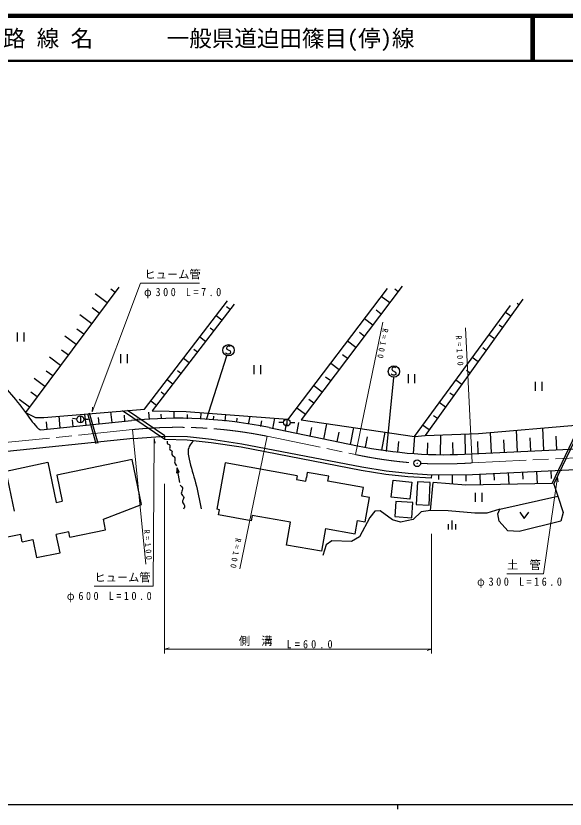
# Model space of a CAD drawing. Units: millimetres, scale not verified. Extents: x 40000 to 680000, y 20000 to 380000.
# Drawn here: x 183228 to 305201, y 204000 to 380000 of the extents above; entities that cross this region are included whole.
import ezdxf
from ezdxf.enums import TextEntityAlignment as Align

# ---------------------------------------------------------------- set-up
doc = ezdxf.new("R2010")
doc.units = ezdxf.units.MM
doc.header["$LTSCALE"] = 1000
doc.linetypes.add('CHAIN', pattern=[18.5, 12, -1.5, 3.5, -1.5])
for name, color, linetype, lineweight in [('M-BGD', 7, 'Continuous', 25), ('M-BMK', 2, 'CHAIN', 13), ('M-BMK-SRVR', 3, 'Continuous', 25), ('M-STR-HTXT', 7, 'Continuous', 13), ('M-STR-STRC', 7, 'Continuous', 25), ('M-TTL', 2, 'Continuous', 140), ('M-TTL-BAND', 7, 'Continuous', 25), ('M-TTL-LINE', 7, 'Continuous', 50)]:
    doc.layers.add(name, color=color, linetype=linetype, lineweight=lineweight)
doc.layers.add('M-TTL-TXT', color=7, linetype='Continuous')
doc.styles.add('ＭＳ ゴシック', font='')
doc.styles.get('ＭＳ ゴシック').set_extended_font_data('MS Gothic')

msp = doc.modelspace()

# ---------------------------------------------------------------- linework, layer by layer
at = {"layer": 'M-BGD'}
for p, q in [((206129, 319789), (185370, 292002)), ((205264, 318631), (204295, 319355)), ((243626, 290337), (265752, 319536)), ((269042, 320030), (246587, 290337)), ((268106, 318792), (267380, 319342)), ((203534, 316316), (200830, 318336)), ((266235, 316318), (264378, 317723)), ((295838, 317142), (274124, 286874)), ((201804, 314000), (200207, 315194)), ((211804, 292728), (230229, 316746)), ((231709, 316005), (213532, 292399)), ((230800, 314825), (230029, 315419)), ((271739, 286709), (293042, 315744)), ((294934, 315881), (294535, 316167)), ((200074, 311685), (197453, 313642)), ((228982, 312464), (227701, 313451)), ((264364, 313844), (263248, 314688)), ((293124, 313359), (291924, 314220)), ((262493, 311369), (260631, 312777)), ((198344, 309369), (196797, 310525)), ((227165, 310104), (226399, 310694)), ((291315, 310836), (290578, 311365)), ((183533, 309744), (183533, 307744)), ((185053, 307744), (185053, 309744)), ((196614, 307053), (194077, 308949)), ((225347, 307743), (224074, 308723)), ((260621, 308895), (259503, 309741)), ((289505, 308314), (288251, 309214)), ((258750, 306420), (256883, 307832)), ((287696, 305792), (286927, 306343)), ((194884, 304738), (193387, 305856)), ((206472, 304928), (206472, 302928)), ((207992, 302928), (207992, 304928)), ((223529, 305383), (222768, 305969)), ((256879, 303946), (255757, 304794)), ((193154, 302422), (190701, 304255)), ((221711, 303022), (220448, 303995)), ((255008, 301472), (253136, 302887)), ((285886, 303269), (284578, 304208)), ((191424, 300107), (189977, 301188)), ((219894, 300661), (219138, 301243)), ((236106, 302479), (236106, 300479)), ((237626, 300479), (237626, 302479)), ((284077, 300747), (283275, 301322)), ((189695, 297791), (187325, 299562)), ((218076, 298301), (216821, 299267)), ((253137, 298997), (252012, 299848)), ((270309, 300519), (270309, 298519)), ((271829, 298519), (271829, 300519)), ((282267, 298224), (280905, 299202)), ((251265, 296523), (249389, 297942)), ((298555, 298805), (298555, 296805)), ((300075, 296805), (300075, 298805)), ((187965, 295476), (186568, 296519)), ((216258, 295940), (215508, 296518)), ((280458, 295702), (279624, 296300)), ((186235, 293160), (183948, 294868)), ((214440, 293580), (213194, 294540)), ((249394, 294049), (248267, 294901)), ((278648, 293180), (277232, 294196)), ((216274, 285984), (206937, 292335)), ((216291, 286819), (208050, 292425)), ((218363, 290647), (218393, 292295)), ((247523, 291574), (245642, 292997)), ((193083, 288593), (192819, 291193)), ((195958, 288885), (195804, 290409)), ((196806, 290555), (195810, 290645)), ((197553, 291237), (197553, 289737)), ((198302, 290515), (199302, 290554)), ((198833, 289176), (198582, 291659)), ((201088, 285025), (199175, 291707)), ((201472, 285135), (199559, 291817)), ((201708, 289468), (201561, 290922)), ((204584, 289759), (204344, 292125)), ((207459, 290050), (207319, 291435)), ((210225, 290276), (210206, 290598)), ((212883, 290435), (212786, 292045)), ((215540, 290595), (215477, 291653)), ((221351, 290592), (221369, 291565)), ((224340, 290538), (224366, 291983)), ((227123, 290373), (227211, 291205)), ((229700, 290099), (229856, 291561)), ((232277, 289825), (232375, 290747)), ((234913, 289431), (235240, 291147)), ((240300, 288402), (240743, 290724)), ((243406, 290513), (243406, 289013)), ((276838, 290657), (275973, 291279)), ((188770, 288156), (208896, 290196)), ((190208, 288302), (190046, 289897)), ((237606, 288917), (237838, 290128)), ((239463, 288681), (259064, 284618)), ((242656, 289763), (241656, 289763)), ((242994, 287888), (243294, 289463)), ((244156, 289763), (245156, 289763)), ((245599, 287314), (246096, 289799)), ((248591, 286715), (248980, 288659)), ((251583, 286116), (252264, 289518)), ((257568, 284918), (258314, 288646)), ((275029, 288135), (273559, 289190)), ((302324, 276252), (309079, 290355)), ((302684, 276079), (309440, 290182)), ((254575, 285517), (255004, 287656)), ((264499, 283657), (265205, 287652)), ((277538, 282700), (277599, 287019)), ((283091, 282778), (282983, 287244)), ((288829, 283025), (288606, 287592)), ((294650, 283309), (294417, 288082)), ((300472, 283594), (300229, 288573)), ((209300, 286216), (133785, 278564)), ((216274, 285984), (216291, 286784)), ((260875, 284298), (261287, 286626)), ((268038, 283193), (268238, 285594)), ((271492, 282905), (271810, 286714)), ((274659, 282741), (274694, 285235)), ((280348, 282712), (280284, 285362)), ((284462, 282812), (357301, 286369)), ((285918, 282883), (285787, 285567)), ((291739, 283167), (291603, 285969)), ((297561, 283451), (297418, 286377)), ((303383, 283736), (303234, 286785)), ((209048, 281558), (192331, 278063)), ((211135, 271576), (209048, 281558)), ((219612, 276437), (219025, 279690)), ((277103, 278201), (277108, 277112)), ((280126, 278216), (280136, 276114)), ((283149, 278230), (283156, 276799)), ((286238, 278316), (286357, 275912)), ((289394, 278471), (289468, 276976)), ((292550, 278627), (292677, 276047)), ((295706, 278783), (295785, 277182)), ((298862, 278939), (298998, 276181)), ((302017, 279095), (302102, 277387)), ((192331, 278063), (193528, 272340)), ((275323, 270247), (275896, 276496)), ((260073, 273462), (260409, 275363)), ((285248, 274152), (285248, 272152)), ((286768, 272152), (286768, 274152)), ((290718, 270534), (303559, 273458)), ((192209, 272064), (193528, 272340)), ((228443, 270433), (227868, 270535)), ((244194, 267646), (235701, 269149)), ((280049, 268029), (280049, 266029)), ((195205, 264320), (203164, 265984)), ((251960, 266272), (258593, 265098)), ((279249, 267229), (279249, 266029)), ((280849, 267229), (280849, 266029)), ((194959, 265495), (192201, 264919)), ((195205, 264320), (194959, 265495))]:
    msp.add_line(p, q, dxfattribs=at)
for points in [[(185370, 292002), (187622, 290919), (189432, 290919), (211804, 292728)], [(213532, 292399), (221064, 292237), (243518, 290510)], [(246587, 290337), (271739, 286709), (274124, 286874), (285938, 287367), (308367, 289259), (308613, 287696), (326133, 287779), (333947, 286709)], [(209300, 286216), (216291, 286784), (221318, 286681), (226696, 286059), (233391, 285072), (260079, 279913), (265494, 279035), (270360, 278523), (275591, 278193)], [(275541, 277395), (270293, 277725), (265388, 278242), (259939, 279125), (233257, 284283), (226592, 285266), (221264, 285882), (216274, 285984)], [(182923, 270122), (181065, 279010), (190351, 280952), (192209, 272064)], [(245664, 277971), (229684, 280799), (227868, 270535)], [(260409, 275363), (252527, 276757), (252725, 277875), (247929, 278723), (247732, 277606)], [(275541, 277395), (275591, 278193), (284660, 278238), (306035, 279293), (311424, 279579), (311536, 277580)], [(245664, 277971), (245519, 277148), (247586, 276782), (247732, 277606)], [(302324, 276252), (283141, 275844), (275896, 276496)], [(302684, 276079), (303559, 273458), (304763, 269789), (304247, 267897), (295018, 265604), (292495, 265719), (290546, 267897), (290260, 269502), (290718, 270534), (287795, 269674), (285125, 269674), (279221, 270190), (275323, 270247), (273259, 269961), (271425, 268241), (268673, 267668), (266896, 268184), (264145, 270190), (262941, 270133), (261852, 268700), (259502, 264401), (257725, 263369), (253368, 263541), (252107, 262623), (251362, 260273)], [(258593, 265098), (259109, 268015), (260778, 267720), (261741, 273167), (260073, 273462)], [(203164, 265984), (202675, 268323), (211135, 271576)], [(235701, 269149), (235494, 267983), (228237, 269267), (228443, 270433)], [(295131, 269870), (296131, 268510), (297131, 269870)], [(251960, 266272), (251066, 261220), (243301, 262593), (244194, 267646)], [(184636, 263337), (184304, 264923), (180293, 264085)], [(184636, 263337), (186991, 263829), (187835, 259796), (193045, 260886), (192201, 264919)]]:
    msp.add_lwpolyline(points, dxfattribs=at)
for points in [[(219025, 279690), (218888, 278649), (219517, 278762)], [(219046, 279572), (218939, 278699), (219451, 278791)], [(219067, 279453), (218991, 278749), (219385, 278820)], [(219089, 279335), (219043, 278799), (219319, 278848)], [(219110, 279217), (219095, 278849), (219253, 278877)], [(219138, 279060), (219147, 278899), (219187, 278906)], [(270730, 272763), (266555, 273236), (266983, 277022), (271159, 276549)], [(272385, 276623), (272148, 271581), (275004, 271447), (275240, 276489)], [(271360, 272054), (267579, 272290), (267367, 268901), (271149, 268665)]]:
    msp.add_lwpolyline(points, close=True, dxfattribs=at)
for centre in [(197553, 290487), (243406, 289763)]:
    msp.add_circle(centre, 750, dxfattribs=at)
for centre, radius, start, end in [((219188, 188716), 102000, 78.53425, 95.79068), ((278658, 380640), 98000, 258.46669, 273.39575)]:
    msp.add_arc(centre, radius, start, end, dxfattribs=at)
for points, knots in [([(169745, 314721), (171183, 311295), (172620, 307869), (174663, 304841), (176693, 301834), (179322, 299219), (181757, 296485), (183037, 295049), (184262, 293581), (185370, 292002), (186174, 290919), (186932, 289808), (187850, 288782), (187997, 288618), (188147, 288457), (188329, 288346), (188464, 288264), (188617, 288210), (188770, 288156)], [0, 0, 0, 0, 1, 1, 1, 2, 2, 2, 3, 3, 3, 4, 4, 4, 5, 5, 5, 6, 6, 6, 6]), ([(216856, 285653), (216805, 285486), (216754, 285319), (216811, 285201), (216904, 285008), (217286, 284944), (217398, 284749), (217543, 284500), (217247, 284035), (217398, 283800), (217499, 283670), (217744, 283614), (217850, 283484), (217989, 283285), (217826, 282927), (217895, 282671), (217995, 282376), (218414, 282217), (218528, 281948), (218635, 281696), (218470, 281346), (218483, 281045), (218497, 280722), (218716, 280454), (218934, 280187)], [0, 0, 0, 0, 1, 1, 1, 2, 2, 2, 3, 3, 3, 4, 4, 4, 5, 5, 5, 6, 6, 6, 7, 7, 7, 8, 8, 8, 8]), ([(222639, 285698), (222293, 285316), (221947, 284934), (221735, 284478), (221542, 284063), (221461, 283588), (221464, 283123), (221468, 282616), (221573, 282122), (221690, 281632), (222111, 279865), (222679, 278143), (223136, 276392), (223629, 274502), (223992, 272578), (224355, 270655)], [0, 0, 0, 0, 1, 1, 1, 2, 2, 2, 3, 3, 3, 4, 4, 4, 5, 5, 5, 5]), ([(219702, 275895), (219980, 275623), (220258, 275351), (220244, 275037), (220231, 274718), (219917, 274356), (219973, 274043), (220031, 273723), (220475, 273454), (220516, 273139), (220528, 272837), (220173, 272494), (220199, 272191), (220225, 271889), (220626, 271627), (220696, 271332), (220754, 271091), (220590, 270827), (220425, 270564)], [0, 0, 0, 0, 1, 1, 1, 2, 2, 2, 3, 3, 3, 4, 4, 4, 5, 5, 5, 6, 6, 6, 6])]:
    msp.add_open_spline(points, degree=3, knots=knots, dxfattribs=at)
at = {"layer": 'M-BMK'}
for p, q in [((209098, 288206), (174152, 284661)), ((239058, 286723), (258658, 282660)), ((284560, 280814), (357398, 284371))]:
    msp.add_line(p, q, dxfattribs=at)
for centre, start, end in [((219188, 188716), 78.53918, 95.7908), ((279300, 380506), 258.0874, 265.58987), ((277915, 380593), 267.2442, 273.81)]:
    msp.add_arc(centre, 100000, start, end, dxfattribs=at)
at = {"layer": 'M-BMK-SRVR'}
for radius in [750, 30]:
    msp.add_circle((272358, 280747), radius, dxfattribs=at)
at = {"layer": 'M-STR-HTXT'}
for p, q in [((258658, 282660), (264747, 312036)), ((283096, 310778), (284560, 280814)), ((200140, 292178), (200232, 293212)), ((209098, 288206), (212126, 258359)), ((213921, 286218), (214196, 285217)), ((232969, 257347), (239058, 286723)), ((303528, 277651), (303658, 276621)), ((216266, 276158), (216266, 238510)), ((275554, 238510), (275554, 265076)), ((216266, 239510), (217266, 239790)), ((216266, 239510), (275554, 239510)), ((275554, 239510), (274554, 239230))]:
    msp.add_line(p, q, dxfattribs=at)
for points in [[(200140, 292178), (210942, 320672), (224025, 320672)], [(213921, 286218), (213735, 253440), (200652, 253440)], [(303528, 277651), (300362, 256234), (292278, 256234)]]:
    msp.add_lwpolyline(points, dxfattribs=at)
at = {"layer": 'M-STR-STRC'}
for p, q in [((230006, 304488), (225523, 290381)), ((267077, 299785), (265436, 283382))]:
    msp.add_line(p, q, dxfattribs=at)
for points in [[(230843, 306600), (230743, 306700), (230543, 306750), (230343, 306750), (230043, 306600), (229993, 306300), (230093, 306050), (230793, 305650), (230893, 305400), (230843, 305100), (230593, 304950), (230243, 304950), (229943, 305100), (229843, 305250)], [(267586, 301898), (267486, 301998), (267286, 302048), (267086, 302048), (266786, 301898), (266736, 301598), (266836, 301348), (267536, 300948), (267636, 300698), (267586, 300398), (267336, 300248), (266986, 300248), (266686, 300398), (266586, 300548)]]:
    msp.add_lwpolyline(points, dxfattribs=at)
for centre in [(230443, 305800), (267186, 301098)]:
    msp.add_circle(centre, 1250, dxfattribs=at)
at = {"layer": 'M-TTL'}
msp.add_line((680000, 380000), (40000, 380000), dxfattribs=at)
at = {"layer": 'M-TTL-BAND'}
for p, q in [((40000, 205000), (579000, 205000)), ((268000, 205000), (268000, 204000))]:
    msp.add_line(p, q, dxfattribs=at)
at = {"layer": 'M-TTL-LINE'}
for p, q in [((297750, 380000), (297750, 370000)), ((298250, 380000), (298250, 370000)), ((40000, 370000), (680000, 370000))]:
    msp.add_line(p, q, dxfattribs=at)

# ---------------------------------------------------------------- texts
at = {"layer": 'M-STR-HTXT', "style": 'ＭＳ ゴシック'}
for s, p in [('ヒュ－ム管', (211775, 321172)), ('土\u3000管', (292278, 256734)), ('ヒュ－ム管', (200652, 253940)), ('側\u3000溝', (232732, 239845))]:
    msp.add_text(s, height=1833, dxfattribs=at).set_placement(p, align=Align.BOTTOM_LEFT)
at = {"layer": 'M-STR-HTXT', "char_height": 1833, "attachment_point": 7, "style": 'ＭＳ ゴシック'}
for s, insert in [('\\T1.5;\\W0.9;φ300\\~L=7.0', (211687, 317320)), ('\\T1.5;\\W0.9;φ300\\~L=16.0', (285649, 253068)), ('\\T1.5;\\W0.9;φ600\\~L=10.0', (194553, 249901)), ('\\T1.62;\\W0.9;L=60.0', (243347, 239658))]:
    msp.add_mtext(s, dxfattribs=dict(at, insert=insert))
at = {"layer": 'M-STR-HTXT', "char_height": 1320, "attachment_point": 7, "style": 'ＭＳ ゴシック'}
for insert, rotation in [((264644, 310752), 259.9), ((280866, 309028), 273.8), ((211608, 265928), 274.8), ((231983, 264204), 259.9)]:
    msp.add_mtext('\\T1.63;\\W0.9;R=100', dxfattribs=dict(at, insert=insert, rotation=rotation))
at = {"layer": 'M-TTL-TXT', "style": 'ＭＳ ゴシック'}
for s, p in [('路 線 名', (180380, 375000)), ('一般県道迫田篠目(停)線', (216734, 375000))]:
    msp.add_text(s, height=3666, dxfattribs=at).set_placement(p, align=Align.MIDDLE_LEFT)

doc.saveas('drawing.dxf')
